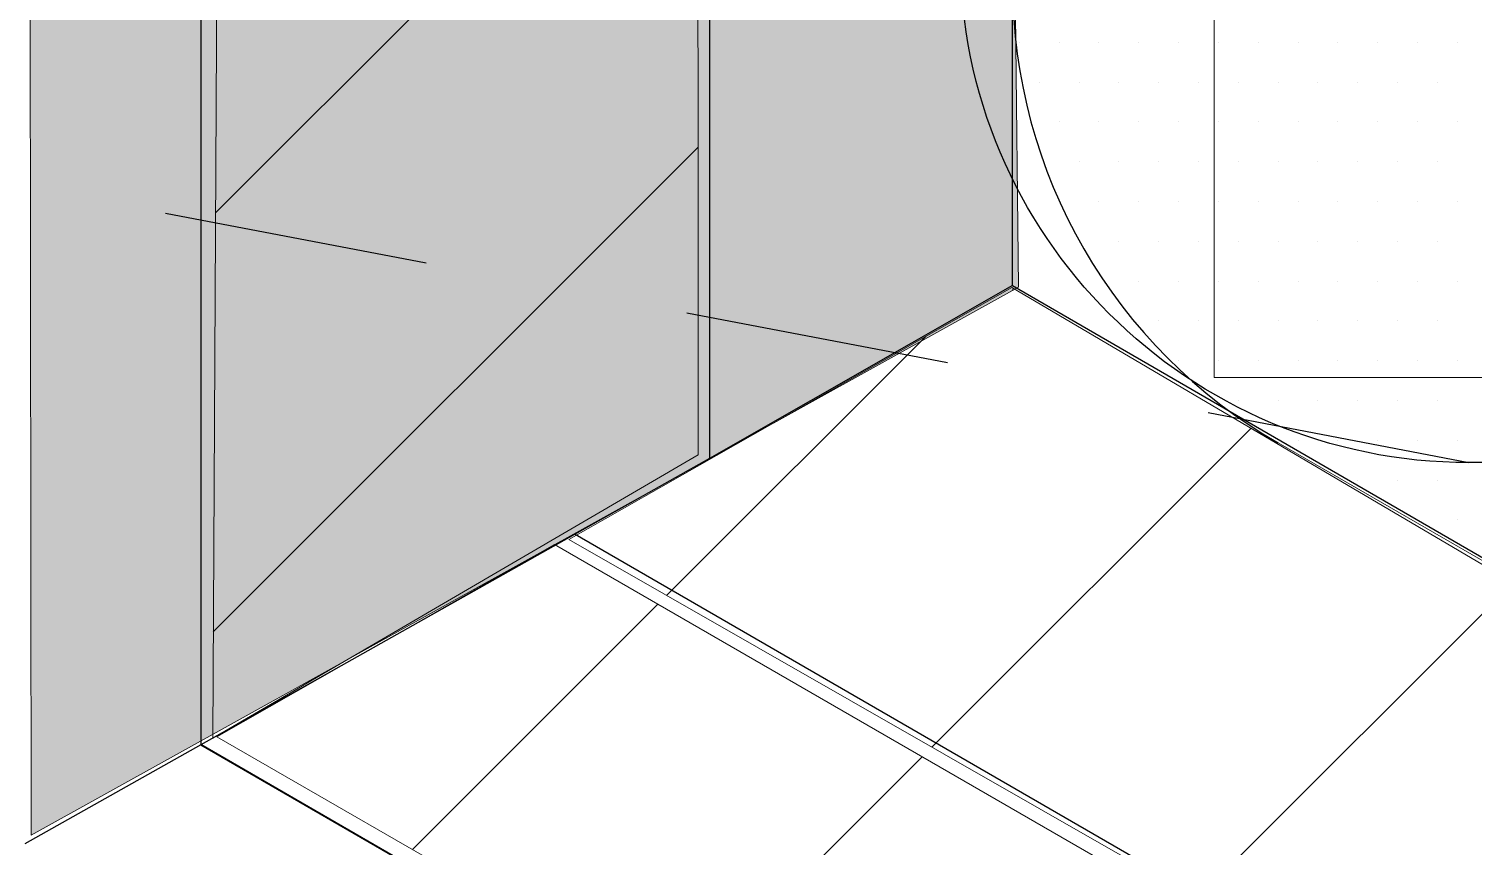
# Model space of a CAD drawing. Extents: x -1328 to 5679, y -4611 to 1603.
# Drawn here: x -838.47 to -789.5, y 956.55 to 984.29 of the extents above; entities that cross this region are included whole.
import ezdxf

# ---------------------------------------------------------------- set-up
doc = ezdxf.new("R2010")
doc.units = 0
doc.header["$MEASUREMENT"] = 0
doc.linetypes.add('AI-Linetype-15', pattern=[18.002632, 9.001316, -9.001316])
for name, color, linetype, lineweight in [('.ATI-HATCH', 7, 'Continuous', 0), ('G-ANNO-TTLB', 7, 'Continuous', 0), ('Layer 12', 7, 'Continuous', 0), ('TYVEK', 7, 'Continuous', 0)]:
    doc.layers.add(name, color=color, linetype=linetype, lineweight=lineweight)
pattern_1 = [(45, (0, 0), (-7.07107, 7.07107), [])]

# ---------------------------------------------------------------- blocks, each defined once
blk = doc.blocks.new('Block_241')
at = {"layer": 'Layer 12'}
blk.add_lwpolyline([(-756.139, 972.46), (-798.282, 972.46), (-798.282, 1060.099), (-756.139, 1060.099)], close=True, dxfattribs=at)
blk = doc.blocks.new('Block_240')
at = {"layer": 'Layer 12'}
blk.add_lwpolyline([(-756.139, 972.46), (-798.282, 972.46), (-798.282, 1060.099), (-756.139, 1060.099)], close=True, dxfattribs=at)
blk.add_blockref('Block_241', (0, 0), dxfattribs=at)
blk = doc.blocks.new('Block_253')
at = {"layer": '.ATI-HATCH'}
for points, knots in [([(-805.118, 985.83), (-805.118, 979.396), (-801.685, 973.451), (-796.112, 970.236), (-796.112, 970.236), (-755.964, 947.075), (-755.964, 947.075), (-755.964, 947.075), (-755.96, 962.914), (-755.96, 962.914), (-755.96, 962.914), (-787.117, 980.889), (-787.117, 980.889), (-787.117, 980.889), (-787.117, 1002.752), (-787.117, 1002.752), (-787.117, 1002.752), (-805.118, 1013.145), (-805.118, 1013.145), (-805.118, 1013.145), (-805.118, 985.83), (-805.118, 985.83)], [0, 0, 0, 0, 1, 1, 1, 2, 2, 2, 3, 3, 3, 4, 4, 4, 5, 5, 5, 6, 6, 6, 7, 7, 7, 7]), ([(-805.105, 975.425), (-805.105, 975.425), (-805.105, 975.439), (-805.105, 975.439), (-805.105, 975.439), (-805.118, 975.432), (-805.118, 975.432), (-805.118, 975.432), (-805.105, 975.425), (-805.105, 975.425)], [0, 0, 0, 0, 1, 1, 1, 2, 2, 2, 3, 3, 3, 3])]:
    blk.add_open_spline(points, degree=3, knots=knots, dxfattribs=at)
at = {"layer": '.ATI-HATCH', "color": 8, "lineweight": 0, "true_color": 0x808080}
for points in [[(-804.89, 983.829), (-804.89, 983.829), (-804.89, 983.829), (-804.89, 983.829)], [(-803.539, 983.829), (-803.539, 983.829), (-803.539, 983.829), (-803.539, 983.829)], [(-802.189, 983.829), (-802.189, 983.829), (-802.189, 983.829), (-802.189, 983.829)], [(-800.839, 983.829), (-800.839, 983.829), (-800.839, 983.829), (-800.839, 983.829)], [(-799.489, 983.829), (-799.489, 983.829), (-799.489, 983.829), (-799.489, 983.829)], [(-798.139, 983.829), (-798.139, 983.829), (-798.139, 983.829), (-798.139, 983.829)], [(-796.788, 983.829), (-796.788, 983.829), (-796.788, 983.829), (-796.788, 983.829)], [(-795.438, 983.829), (-795.438, 983.829), (-795.438, 983.829), (-795.438, 983.829)], [(-794.088, 983.829), (-794.088, 983.829), (-794.088, 983.829), (-794.088, 983.829)], [(-792.738, 983.829), (-792.738, 983.829), (-792.738, 983.829), (-792.738, 983.829)], [(-791.388, 983.829), (-791.388, 983.829), (-791.388, 983.829), (-791.388, 983.829)], [(-790.037, 983.829), (-790.037, 983.829), (-790.037, 983.829), (-790.037, 983.829)], [(-804.214, 982.479), (-804.214, 982.479), (-804.214, 982.479), (-804.214, 982.479)], [(-802.864, 982.479), (-802.864, 982.479), (-802.864, 982.479), (-802.864, 982.479)], [(-801.514, 982.479), (-801.514, 982.479), (-801.514, 982.479), (-801.514, 982.479)], [(-800.164, 982.479), (-800.164, 982.479), (-800.164, 982.479), (-800.164, 982.479)], [(-798.814, 982.479), (-798.814, 982.479), (-798.814, 982.479), (-798.814, 982.479)], [(-797.463, 982.479), (-797.463, 982.479), (-797.463, 982.479), (-797.463, 982.479)], [(-796.113, 982.479), (-796.113, 982.479), (-796.113, 982.479), (-796.113, 982.479)], [(-794.763, 982.479), (-794.763, 982.479), (-794.763, 982.479), (-794.763, 982.479)], [(-793.413, 982.479), (-793.413, 982.479), (-793.413, 982.479), (-793.413, 982.479)], [(-792.063, 982.479), (-792.063, 982.479), (-792.063, 982.479), (-792.063, 982.479)], [(-790.712, 982.479), (-790.712, 982.479), (-790.712, 982.479), (-790.712, 982.479)], [(-803.539, 981.128), (-803.539, 981.128), (-803.539, 981.128), (-803.539, 981.128)], [(-802.189, 981.128), (-802.189, 981.128), (-802.189, 981.128), (-802.189, 981.128)], [(-800.839, 981.128), (-800.839, 981.128), (-800.839, 981.128), (-800.839, 981.128)], [(-799.489, 981.128), (-799.489, 981.128), (-799.489, 981.128), (-799.489, 981.128)], [(-798.139, 981.128), (-798.139, 981.128), (-798.139, 981.128), (-798.139, 981.128)], [(-796.788, 981.128), (-796.788, 981.128), (-796.788, 981.128), (-796.788, 981.128)], [(-795.438, 981.128), (-795.438, 981.128), (-795.438, 981.128), (-795.438, 981.128)], [(-794.088, 981.128), (-794.088, 981.128), (-794.088, 981.128), (-794.088, 981.128)], [(-792.738, 981.128), (-792.738, 981.128), (-792.738, 981.128), (-792.738, 981.128)], [(-791.388, 981.128), (-791.388, 981.128), (-791.388, 981.128), (-791.388, 981.128)], [(-790.037, 981.128), (-790.037, 981.128), (-790.037, 981.128), (-790.037, 981.128)], [(-802.864, 979.778), (-802.864, 979.778), (-802.864, 979.778), (-802.864, 979.778)], [(-801.514, 979.778), (-801.514, 979.778), (-801.514, 979.778), (-801.514, 979.778)], [(-800.164, 979.778), (-800.164, 979.778), (-800.164, 979.778), (-800.164, 979.778)], [(-798.814, 979.778), (-798.814, 979.778), (-798.814, 979.778), (-798.814, 979.778)], [(-797.463, 979.778), (-797.463, 979.778), (-797.463, 979.778), (-797.463, 979.778)], [(-796.113, 979.778), (-796.113, 979.778), (-796.113, 979.778), (-796.113, 979.778)], [(-794.763, 979.778), (-794.763, 979.778), (-794.763, 979.778), (-794.763, 979.778)], [(-793.413, 979.778), (-793.413, 979.778), (-793.413, 979.778), (-793.413, 979.778)], [(-792.063, 979.778), (-792.063, 979.778), (-792.063, 979.778), (-792.063, 979.778)], [(-790.712, 979.778), (-790.712, 979.778), (-790.712, 979.778), (-790.712, 979.778)], [(-802.189, 978.428), (-802.189, 978.428), (-802.189, 978.428), (-802.189, 978.428)], [(-800.839, 978.428), (-800.839, 978.428), (-800.839, 978.428), (-800.839, 978.428)], [(-799.489, 978.428), (-799.489, 978.428), (-799.489, 978.428), (-799.489, 978.428)], [(-798.139, 978.428), (-798.139, 978.428), (-798.139, 978.428), (-798.139, 978.428)], [(-796.788, 978.428), (-796.788, 978.428), (-796.788, 978.428), (-796.788, 978.428)], [(-795.438, 978.428), (-795.438, 978.428), (-795.438, 978.428), (-795.438, 978.428)], [(-794.088, 978.428), (-794.088, 978.428), (-794.088, 978.428), (-794.088, 978.428)], [(-792.738, 978.428), (-792.738, 978.428), (-792.738, 978.428), (-792.738, 978.428)], [(-791.388, 978.428), (-791.388, 978.428), (-791.388, 978.428), (-791.388, 978.428)], [(-790.037, 978.428), (-790.037, 978.428), (-790.037, 978.428), (-790.037, 978.428)], [(-801.514, 977.078), (-801.514, 977.078), (-801.514, 977.078), (-801.514, 977.078)], [(-800.164, 977.078), (-800.164, 977.078), (-800.164, 977.078), (-800.164, 977.078)], [(-798.814, 977.078), (-798.814, 977.078), (-798.814, 977.078), (-798.814, 977.078)], [(-797.463, 977.078), (-797.463, 977.078), (-797.463, 977.078), (-797.463, 977.078)], [(-796.113, 977.078), (-796.113, 977.078), (-796.113, 977.078), (-796.113, 977.078)], [(-794.763, 977.078), (-794.763, 977.078), (-794.763, 977.078), (-794.763, 977.078)], [(-793.413, 977.078), (-793.413, 977.078), (-793.413, 977.078), (-793.413, 977.078)], [(-792.063, 977.078), (-792.063, 977.078), (-792.063, 977.078), (-792.063, 977.078)], [(-790.712, 977.078), (-790.712, 977.078), (-790.712, 977.078), (-790.712, 977.078)], [(-800.839, 975.728), (-800.839, 975.728), (-800.839, 975.728), (-800.839, 975.728)], [(-799.489, 975.728), (-799.489, 975.728), (-799.489, 975.728), (-799.489, 975.728)], [(-798.139, 975.728), (-798.139, 975.728), (-798.139, 975.728), (-798.139, 975.728)], [(-796.788, 975.728), (-796.788, 975.728), (-796.788, 975.728), (-796.788, 975.728)], [(-795.438, 975.728), (-795.438, 975.728), (-795.438, 975.728), (-795.438, 975.728)], [(-794.088, 975.728), (-794.088, 975.728), (-794.088, 975.728), (-794.088, 975.728)], [(-792.738, 975.728), (-792.738, 975.728), (-792.738, 975.728), (-792.738, 975.728)], [(-791.388, 975.728), (-791.388, 975.728), (-791.388, 975.728), (-791.388, 975.728)], [(-790.037, 975.728), (-790.037, 975.728), (-790.037, 975.728), (-790.037, 975.728)], [(-800.164, 974.377), (-800.164, 974.377), (-800.164, 974.377), (-800.164, 974.377)], [(-798.814, 974.377), (-798.814, 974.377), (-798.814, 974.377), (-798.814, 974.377)], [(-797.463, 974.377), (-797.463, 974.377), (-797.463, 974.377), (-797.463, 974.377)], [(-796.113, 974.377), (-796.113, 974.377), (-796.113, 974.377), (-796.113, 974.377)], [(-794.763, 974.377), (-794.763, 974.377), (-794.763, 974.377), (-794.763, 974.377)], [(-793.413, 974.377), (-793.413, 974.377), (-793.413, 974.377), (-793.413, 974.377)], [(-792.063, 974.377), (-792.063, 974.377), (-792.063, 974.377), (-792.063, 974.377)], [(-790.712, 974.377), (-790.712, 974.377), (-790.712, 974.377), (-790.712, 974.377)], [(-799.489, 973.027), (-799.489, 973.027), (-799.489, 973.027), (-799.489, 973.027)], [(-798.139, 973.027), (-798.139, 973.027), (-798.139, 973.027), (-798.139, 973.027)], [(-796.788, 973.027), (-796.788, 973.027), (-796.788, 973.027), (-796.788, 973.027)], [(-795.438, 973.027), (-795.438, 973.027), (-795.438, 973.027), (-795.438, 973.027)], [(-794.088, 973.027), (-794.088, 973.027), (-794.088, 973.027), (-794.088, 973.027)], [(-792.738, 973.027), (-792.738, 973.027), (-792.738, 973.027), (-792.738, 973.027)], [(-791.388, 973.027), (-791.388, 973.027), (-791.388, 973.027), (-791.388, 973.027)], [(-790.037, 973.027), (-790.037, 973.027), (-790.037, 973.027), (-790.037, 973.027)], [(-797.463, 971.677), (-797.463, 971.677), (-797.463, 971.677), (-797.463, 971.677)], [(-796.113, 971.677), (-796.113, 971.677), (-796.113, 971.677), (-796.113, 971.677)], [(-794.763, 971.677), (-794.763, 971.677), (-794.763, 971.677), (-794.763, 971.677)], [(-793.413, 971.677), (-793.413, 971.677), (-793.413, 971.677), (-793.413, 971.677)], [(-792.063, 971.677), (-792.063, 971.677), (-792.063, 971.677), (-792.063, 971.677)], [(-790.712, 971.677), (-790.712, 971.677), (-790.712, 971.677), (-790.712, 971.677)], [(-795.438, 970.327), (-795.438, 970.327), (-795.438, 970.327), (-795.438, 970.327)], [(-794.088, 970.327), (-794.088, 970.327), (-794.088, 970.327), (-794.088, 970.327)], [(-792.738, 970.327), (-792.738, 970.327), (-792.738, 970.327), (-792.738, 970.327)], [(-791.388, 970.327), (-791.388, 970.327), (-791.388, 970.327), (-791.388, 970.327)], [(-790.037, 970.327), (-790.037, 970.327), (-790.037, 970.327), (-790.037, 970.327)], [(-793.413, 968.977), (-793.413, 968.977), (-793.413, 968.977), (-793.413, 968.977)], [(-792.063, 968.977), (-792.063, 968.977), (-792.063, 968.977), (-792.063, 968.977)], [(-790.712, 968.977), (-790.712, 968.977), (-790.712, 968.977), (-790.712, 968.977)], [(-791.388, 967.626), (-791.388, 967.626), (-791.388, 967.626), (-791.388, 967.626)], [(-790.037, 967.626), (-790.037, 967.626), (-790.037, 967.626), (-790.037, 967.626)]]:
    blk.add_open_spline(points, degree=3, dxfattribs=at)

msp = doc.modelspace()

# ---------------------------------------------------------------- hatches: boundary and pattern name
at = {"layer": 'G-ANNO-TTLB', "true_color": 0xff00ff, "transparency": 33554687}
h = msp.add_hatch(color=6, dxfattribs=at)
edge = h.paths.add_edge_path()
edge.add_spline(control_points=[(1625.998, -853.91), (1625.998, -853.91), (-1303.52, -853.91), (-1303.52, -853.91), (-1303.52, -853.91), (-1303.52, 1603.09), (-1303.52, 1603.09), (-1303.52, 1603.09), (1625.998, 1603.09), (1625.998, 1603.09), (1625.998, 1603.09), (1625.998, -853.91), (1625.998, -853.91)], knot_values=[0, 0, 0, 0, 1, 1, 1, 2, 2, 2, 3, 3, 3, 4, 4, 4, 4], degree=3, periodic=0)
edge = h.paths.add_edge_path()
edge.add_spline(control_points=[(-1294.52, 1594.09), (-1294.52, 1594.09), (-1294.52, -844.91), (-1294.52, -844.91), (-1294.52, -844.91), (1616.998, -844.91), (1616.998, -844.91), (1616.998, -844.91), (1616.998, 1594.09), (1616.998, 1594.09), (1616.998, 1594.09), (-1294.52, 1594.09), (-1294.52, 1594.09)], knot_values=[0, 0, 0, 0, 1, 1, 1, 2, 2, 2, 3, 3, 3, 4, 4, 4, 4], degree=3, periodic=0)
edge.add_line((-1294.52, 1594.09), (-1294.52, 1594.09))
at = {"layer": 'Layer 12', "true_color": 0x848484, "transparency": 33554457}
h = msp.add_hatch(color=252, dxfattribs=at)
h.dxf.hatch_style = 2
h.paths.add_polyline_path([(-804.921, 975.519), (-838.394, 956.926), (-838.429, 985.309), (-805.228, 1003.357)])
at = {"layer": 'Layer 12', "true_color": 0x000000, "transparency": 33554687}
h = msp.add_hatch(dxfattribs=at)
h.set_pattern_fill('_U', color=18, scale=10, angle=45, style=2, pattern_type=0)
h.set_pattern_definition(pattern_1)
h.paths.add_polyline_path([(-815.781, 969.83), (-832.241, 960.219), (-832.093, 988.158), (-815.787, 997.479)])
h = msp.add_hatch(dxfattribs=at)
h.set_pattern_fill('_U', color=18, scale=10, angle=45, style=2, pattern_type=0)
h.set_pattern_definition(pattern_1)
h.paths.add_polyline_path([(-756.449, 930.489), (-820.16, 966.958), (-805.147, 975.507), (-756.449, 946.82)])
h = msp.add_hatch(dxfattribs=at)
h.set_pattern_fill('_U', color=18, scale=10, angle=45, style=2, pattern_type=0)
h.set_pattern_definition(pattern_1)
h.paths.add_polyline_path([(-756.444, 929.678), (-756.228, 916.505), (-832.095, 960.266), (-820.652, 966.792)])

# ---------------------------------------------------------------- linework, layer by layer
at = {"layer": 'G-ANNO-TTLB'}
for points in [[(1625.998, -853.91), (1625.998, -853.91), (-1303.52, -853.91), (-1303.52, -853.91), (-1303.52, -853.91), (-1303.52, 1603.09), (-1303.52, 1603.09), (-1303.52, 1603.09), (1625.998, 1603.09), (1625.998, 1603.09), (1625.998, 1603.09), (1625.998, -853.91), (1625.998, -853.91)], [(-1294.52, 1594.09), (-1294.52, 1594.09), (-1294.52, -844.91), (-1294.52, -844.91), (-1294.52, -844.91), (1616.998, -844.91), (1616.998, -844.91), (1616.998, -844.91), (1616.998, 1594.09), (1616.998, 1594.09), (1616.998, 1594.09), (-1294.52, 1594.09), (-1294.52, 1594.09)]]:
    msp.add_open_spline(points, degree=3, knots=[0, 0, 0, 0, 1, 1, 1, 2, 2, 2, 3, 3, 3, 4, 4, 4, 4], dxfattribs=at)
at = {"layer": 'Layer 12'}
for points in [[(-804.921, 975.519), (-838.394, 956.926), (-838.429, 985.309), (-805.228, 1003.357)], [(-815.781, 969.83), (-832.241, 960.219), (-832.093, 988.158), (-815.787, 997.479)], [(-756.449, 930.489), (-820.16, 966.958), (-805.147, 975.507), (-756.449, 946.82)], [(-756.444, 929.678), (-756.228, 916.505), (-832.095, 960.266), (-820.652, 966.792)]]:
    msp.add_lwpolyline(points, close=True, dxfattribs=at)
at = {"layer": 'TYVEK', "color": 18, "linetype": 'AI-Linetype-15', "lineweight": 25, "true_color": 0x000000}
msp.add_line((-789.642, 969.565), (-1030.575, 1015.676), dxfattribs=at)
at = {"layer": 'TYVEK', "color": 4, "lineweight": 25, "true_color": 0x00ffff}
for p, q in [((-805.118, 975.581), (-805.118, 1003.663)), ((-815.395, 997.79), (-815.395, 969.794)), ((-815.395, 997.699), (-815.395, 969.703)), ((-832.643, 988.247), (-832.643, 959.99)), ((-805.118, 975.581), (-815.395, 969.703)), ((-805.118, 975.581), (-755.834, 946.999)), ((-815.395, 969.703), (-832.643, 959.99)), ((-819.948, 967.136), (-755.951, 930.115)), ((-832.643, 959.99), (-838.609, 956.63)), ((-832.643, 959.99), (-755.972, 915.636))]:
    msp.add_line(p, q, dxfattribs=at)
at = {"layer": 'TYVEK', "color": 18, "lineweight": 25, "true_color": 0x000000}
for p, q in [((-832.643, 988.062), (-832.643, 959.997)), ((-815.395, 969.703), (-832.643, 959.99)), ((-755.926, 915.617), (-832.643, 959.997))]:
    msp.add_line(p, q, dxfattribs=at)
msp.add_circle((-789.642, 986.816), 17.25, dxfattribs=at)
at = {"layer": 'TYVEK', "color": 4, "lineweight": 25, "true_color": 0x00ffff}
msp.add_open_spline([(-805.118, 985.83), (-805.118, 979.396), (-801.685, 973.451), (-796.112, 970.236)], degree=3, dxfattribs=at)

# ---------------------------------------------------------------- block references
at = {"layer": '.ATI-HATCH'}
msp.add_blockref('Block_253', (0, 0), dxfattribs=at)
at = {"layer": 'Layer 12'}
msp.add_blockref('Block_240', (0, 0), dxfattribs=at)

doc.saveas('drawing.dxf')
